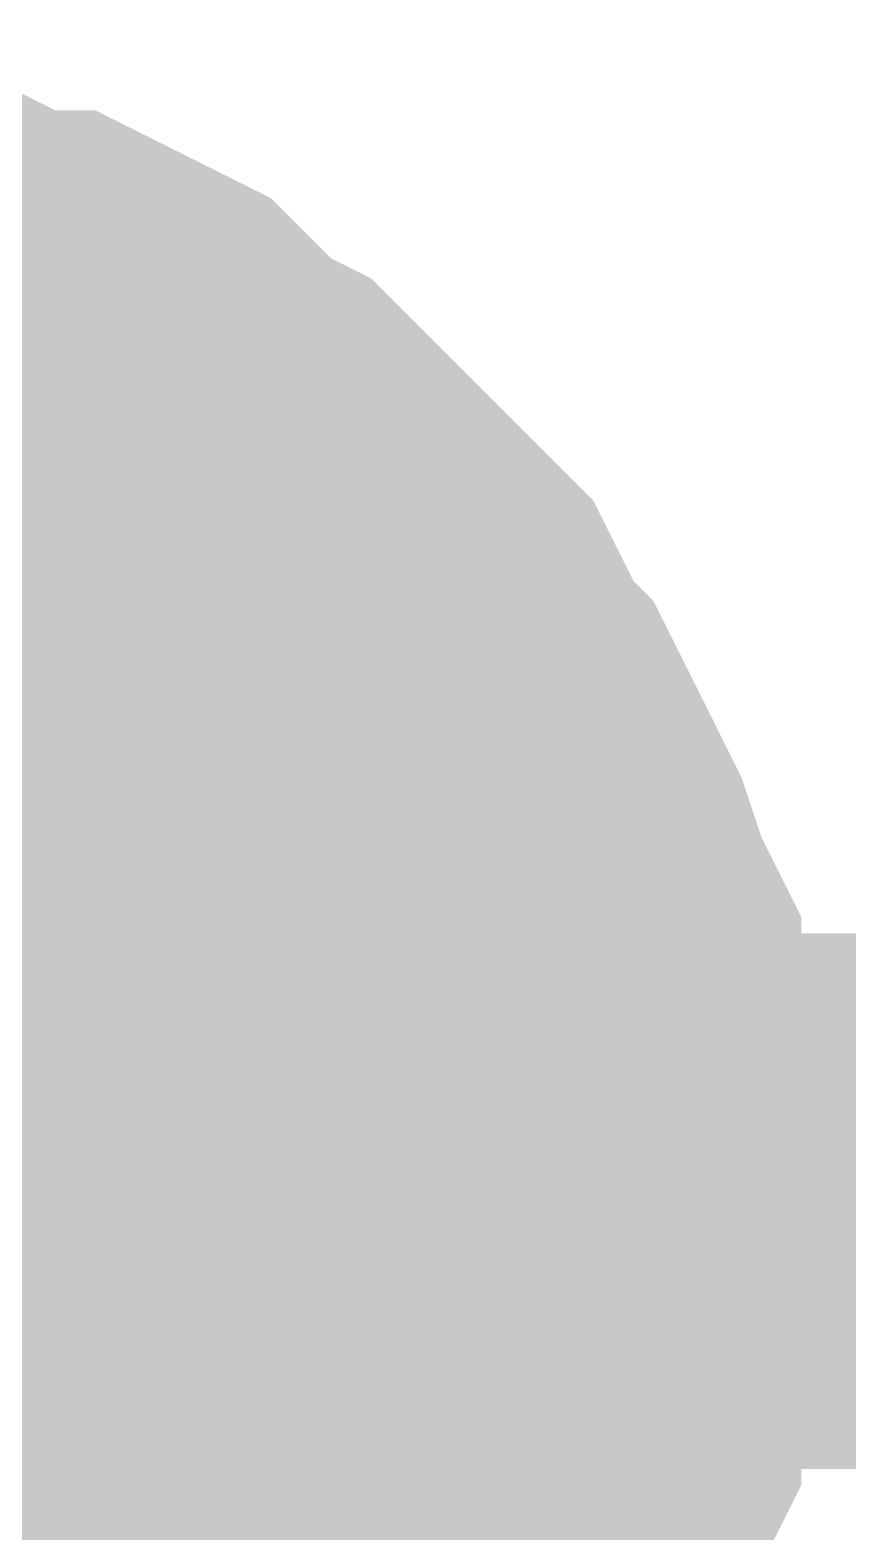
# Model space of a CAD drawing. Header units: inches. Extents: x 0 to 432, y 0 to 280.
# Drawn here: x 65.249 to 65.707, y 208.085 to 208.925 of the extents above; entities that cross this region are included whole.
import ezdxf

# ---------------------------------------------------------------- set-up
doc = ezdxf.new("R2010")
doc.units = ezdxf.units.IN
doc.layers.add('Sheet', color=255, linetype='Continuous')

msp = doc.modelspace()

# ---------------------------------------------------------------- linework, layer by layer
at = {"layer": 'Sheet'}
for points in [[(65.08221, 208.77514, 0.29972, 0.29972, 0), (65.10468, 208.76391, 0.29972, 0.29972, 0), (65.12714, 208.76391, 0.29972, 0.29972, 0), (65.1496, 208.76391, 0.29972, 0.29972, 0), (65.18329, 208.75268, 0.29972, 0.29972, 0), (65.20575, 208.74145, 0.29972, 0.29972, 0), (65.22821, 208.73022, 0.29972, 0.29972, 0), (65.25068, 208.73022, 0.29972, 0.29972, 0), (65.27314, 208.71899, 0.29972, 0.29972, 0), (65.2956, 208.70776, 0.29972, 0.29972, 0), (65.31806, 208.6853, 0.29972, 0.29972, 0), (65.32929, 208.67407, 0.29972, 0.29972, 0), (65.35175, 208.66284, 0.29972, 0.29972, 0), (65.37421, 208.64038, 0.29972, 0.29972, 0), (65.38545, 208.62915, 0.29972, 0.29972, 0), (65.40791, 208.60669, 0.29972, 0.29972, 0), (65.41914, 208.59546, 0.29972, 0.29972, 0), (65.4416, 208.573, 0.29972, 0.29972, 0), (65.45283, 208.55054, 0.29972, 0.29972, 0), (65.46406, 208.52808, 0.29972, 0.29972, 0), (65.47529, 208.51685, 0.29972, 0.29972, 0), (65.48652, 208.49439, 0.29972, 0.29972, 0), (65.49775, 208.47193, 0.29972, 0.29972, 0), (65.50898, 208.44947, 0.29972, 0.29972, 0), (65.52021, 208.41578, 0.29972, 0.29972, 0), (65.53145, 208.39332, 0.29972, 0.29972, 0), (65.53145, 208.37086, 0.29972, 0.29972, 0), (65.53145, 208.3484, 0.29972, 0.29972, 0), (65.54268, 208.32594, 0.29972, 0.29972, 0), (65.54268, 208.29225, 0.29972, 0.29972, 0), (65.54268, 208.26979, 0.29972, 0.29972, 0)], [(65.08221, 208.77514, 0.29972, 0.29972, 0), (65.10468, 208.76391, 0.29972, 0.29972, 0), (65.12714, 208.76391, 0.29972, 0.29972, 0), (65.1496, 208.76391, 0.29972, 0.29972, 0), (65.18329, 208.75268, 0.29972, 0.29972, 0), (65.20575, 208.74145, 0.29972, 0.29972, 0), (65.22821, 208.73022, 0.29972, 0.29972, 0), (65.25068, 208.73022, 0.29972, 0.29972, 0), (65.27314, 208.71899, 0.29972, 0.29972, 0), (65.2956, 208.70776, 0.29972, 0.29972, 0), (65.31806, 208.6853, 0.29972, 0.29972, 0), (65.32929, 208.67407, 0.29972, 0.29972, 0), (65.35175, 208.66284, 0.29972, 0.29972, 0), (65.37421, 208.64038, 0.29972, 0.29972, 0), (65.38545, 208.62915, 0.29972, 0.29972, 0), (65.40791, 208.60669, 0.29972, 0.29972, 0), (65.41914, 208.59546, 0.29972, 0.29972, 0), (65.4416, 208.573, 0.29972, 0.29972, 0), (65.45283, 208.55054, 0.29972, 0.29972, 0), (65.46406, 208.52808, 0.29972, 0.29972, 0), (65.47529, 208.51685, 0.29972, 0.29972, 0), (65.48652, 208.49439, 0.29972, 0.29972, 0), (65.49775, 208.47193, 0.29972, 0.29972, 0), (65.50898, 208.44947, 0.29972, 0.29972, 0), (65.52021, 208.41578, 0.29972, 0.29972, 0), (65.53145, 208.39332, 0.29972, 0.29972, 0), (65.53145, 208.37086, 0.29972, 0.29972, 0), (65.53145, 208.3484, 0.29972, 0.29972, 0), (65.54268, 208.32594, 0.29972, 0.29972, 0), (65.54268, 208.29225, 0.29972, 0.29972, 0), (65.54268, 208.26979, 0.29972, 0.29972, 0)], [(65.08221, 208.77514, 0.29972, 0.29972, 0), (65.10468, 208.76391, 0.29972, 0.29972, 0), (65.12714, 208.76391, 0.29972, 0.29972, 0), (65.1496, 208.76391, 0.29972, 0.29972, 0), (65.18329, 208.75268, 0.29972, 0.29972, 0), (65.20575, 208.74145, 0.29972, 0.29972, 0), (65.22821, 208.73022, 0.29972, 0.29972, 0), (65.25068, 208.73022, 0.29972, 0.29972, 0), (65.27314, 208.71899, 0.29972, 0.29972, 0), (65.2956, 208.70776, 0.29972, 0.29972, 0), (65.31806, 208.6853, 0.29972, 0.29972, 0), (65.32929, 208.67407, 0.29972, 0.29972, 0), (65.35175, 208.66284, 0.29972, 0.29972, 0), (65.37421, 208.64038, 0.29972, 0.29972, 0), (65.38545, 208.62915, 0.29972, 0.29972, 0), (65.40791, 208.60669, 0.29972, 0.29972, 0), (65.41914, 208.59546, 0.29972, 0.29972, 0), (65.4416, 208.573, 0.29972, 0.29972, 0), (65.45283, 208.55054, 0.29972, 0.29972, 0), (65.46406, 208.52808, 0.29972, 0.29972, 0), (65.47529, 208.51685, 0.29972, 0.29972, 0), (65.48652, 208.49439, 0.29972, 0.29972, 0), (65.49775, 208.47193, 0.29972, 0.29972, 0), (65.50898, 208.44947, 0.29972, 0.29972, 0), (65.52021, 208.41578, 0.29972, 0.29972, 0), (65.53145, 208.39332, 0.29972, 0.29972, 0), (65.53145, 208.37086, 0.29972, 0.29972, 0), (65.53145, 208.3484, 0.29972, 0.29972, 0), (65.54268, 208.32594, 0.29972, 0.29972, 0), (65.54268, 208.29225, 0.29972, 0.29972, 0), (65.54268, 208.26979, 0.29972, 0.29972, 0)], [(65.08221, 208.77514, 0.29972, 0.29972, 0), (65.10468, 208.76391, 0.29972, 0.29972, 0), (65.12714, 208.76391, 0.29972, 0.29972, 0), (65.1496, 208.76391, 0.29972, 0.29972, 0), (65.18329, 208.75268, 0.29972, 0.29972, 0), (65.20575, 208.74145, 0.29972, 0.29972, 0), (65.22821, 208.73022, 0.29972, 0.29972, 0), (65.25068, 208.73022, 0.29972, 0.29972, 0), (65.27314, 208.71899, 0.29972, 0.29972, 0), (65.2956, 208.70776, 0.29972, 0.29972, 0), (65.31806, 208.6853, 0.29972, 0.29972, 0), (65.32929, 208.67407, 0.29972, 0.29972, 0), (65.35175, 208.66284, 0.29972, 0.29972, 0), (65.37421, 208.64038, 0.29972, 0.29972, 0), (65.38545, 208.62915, 0.29972, 0.29972, 0), (65.40791, 208.60669, 0.29972, 0.29972, 0), (65.41914, 208.59546, 0.29972, 0.29972, 0), (65.4416, 208.573, 0.29972, 0.29972, 0), (65.45283, 208.55054, 0.29972, 0.29972, 0), (65.46406, 208.52808, 0.29972, 0.29972, 0), (65.47529, 208.51685, 0.29972, 0.29972, 0), (65.48652, 208.49439, 0.29972, 0.29972, 0), (65.49775, 208.47193, 0.29972, 0.29972, 0), (65.50898, 208.44947, 0.29972, 0.29972, 0), (65.52021, 208.41578, 0.29972, 0.29972, 0), (65.53145, 208.39332, 0.29972, 0.29972, 0), (65.53145, 208.37086, 0.29972, 0.29972, 0), (65.53145, 208.3484, 0.29972, 0.29972, 0), (65.54268, 208.32594, 0.29972, 0.29972, 0), (65.54268, 208.29225, 0.29972, 0.29972, 0), (65.54268, 208.26979, 0.29972, 0.29972, 0)], [(65.08221, 208.77514, 0.29972, 0.29972, 0), (65.10468, 208.76391, 0.29972, 0.29972, 0), (65.12714, 208.76391, 0.29972, 0.29972, 0), (65.1496, 208.76391, 0.29972, 0.29972, 0), (65.18329, 208.75268, 0.29972, 0.29972, 0), (65.20575, 208.74145, 0.29972, 0.29972, 0), (65.22821, 208.73022, 0.29972, 0.29972, 0), (65.25068, 208.73022, 0.29972, 0.29972, 0), (65.27314, 208.71899, 0.29972, 0.29972, 0), (65.2956, 208.70776, 0.29972, 0.29972, 0), (65.31806, 208.6853, 0.29972, 0.29972, 0), (65.32929, 208.67407, 0.29972, 0.29972, 0), (65.35175, 208.66284, 0.29972, 0.29972, 0), (65.37421, 208.64038, 0.29972, 0.29972, 0), (65.38545, 208.62915, 0.29972, 0.29972, 0), (65.40791, 208.60669, 0.29972, 0.29972, 0), (65.41914, 208.59546, 0.29972, 0.29972, 0), (65.4416, 208.573, 0.29972, 0.29972, 0), (65.45283, 208.55054, 0.29972, 0.29972, 0), (65.46406, 208.52808, 0.29972, 0.29972, 0), (65.47529, 208.51685, 0.29972, 0.29972, 0), (65.48652, 208.49439, 0.29972, 0.29972, 0), (65.49775, 208.47193, 0.29972, 0.29972, 0), (65.50898, 208.44947, 0.29972, 0.29972, 0), (65.52021, 208.41578, 0.29972, 0.29972, 0), (65.53145, 208.39332, 0.29972, 0.29972, 0), (65.53145, 208.37086, 0.29972, 0.29972, 0), (65.53145, 208.3484, 0.29972, 0.29972, 0), (65.54268, 208.32594, 0.29972, 0.29972, 0), (65.54268, 208.29225, 0.29972, 0.29972, 0), (65.54268, 208.26979, 0.29972, 0.29972, 0)], [(65.08221, 208.77514, 0.29972, 0.29972, 0), (65.10468, 208.76391, 0.29972, 0.29972, 0), (65.12714, 208.76391, 0.29972, 0.29972, 0), (65.1496, 208.76391, 0.29972, 0.29972, 0), (65.18329, 208.75268, 0.29972, 0.29972, 0), (65.20575, 208.74145, 0.29972, 0.29972, 0), (65.22821, 208.73022, 0.29972, 0.29972, 0), (65.25068, 208.73022, 0.29972, 0.29972, 0), (65.27314, 208.71899, 0.29972, 0.29972, 0), (65.2956, 208.70776, 0.29972, 0.29972, 0), (65.31806, 208.6853, 0.29972, 0.29972, 0), (65.32929, 208.67407, 0.29972, 0.29972, 0), (65.35175, 208.66284, 0.29972, 0.29972, 0), (65.37421, 208.64038, 0.29972, 0.29972, 0), (65.38545, 208.62915, 0.29972, 0.29972, 0), (65.40791, 208.60669, 0.29972, 0.29972, 0), (65.41914, 208.59546, 0.29972, 0.29972, 0), (65.4416, 208.573, 0.29972, 0.29972, 0), (65.45283, 208.55054, 0.29972, 0.29972, 0), (65.46406, 208.52808, 0.29972, 0.29972, 0), (65.47529, 208.51685, 0.29972, 0.29972, 0), (65.48652, 208.49439, 0.29972, 0.29972, 0), (65.49775, 208.47193, 0.29972, 0.29972, 0), (65.50898, 208.44947, 0.29972, 0.29972, 0), (65.52021, 208.41578, 0.29972, 0.29972, 0), (65.53145, 208.39332, 0.29972, 0.29972, 0), (65.53145, 208.37086, 0.29972, 0.29972, 0), (65.53145, 208.3484, 0.29972, 0.29972, 0), (65.54268, 208.32594, 0.29972, 0.29972, 0), (65.54268, 208.29225, 0.29972, 0.29972, 0), (65.54268, 208.26979, 0.29972, 0.29972, 0)], [(65.08221, 208.77514, 0.29972, 0.29972, 0), (65.10468, 208.76391, 0.29972, 0.29972, 0), (65.12714, 208.76391, 0.29972, 0.29972, 0), (65.1496, 208.76391, 0.29972, 0.29972, 0), (65.18329, 208.75268, 0.29972, 0.29972, 0), (65.20575, 208.74145, 0.29972, 0.29972, 0), (65.22821, 208.73022, 0.29972, 0.29972, 0), (65.25068, 208.73022, 0.29972, 0.29972, 0), (65.27314, 208.71899, 0.29972, 0.29972, 0), (65.2956, 208.70776, 0.29972, 0.29972, 0), (65.31806, 208.6853, 0.29972, 0.29972, 0), (65.32929, 208.67407, 0.29972, 0.29972, 0), (65.35175, 208.66284, 0.29972, 0.29972, 0), (65.37421, 208.64038, 0.29972, 0.29972, 0), (65.38545, 208.62915, 0.29972, 0.29972, 0), (65.40791, 208.60669, 0.29972, 0.29972, 0), (65.41914, 208.59546, 0.29972, 0.29972, 0), (65.4416, 208.573, 0.29972, 0.29972, 0), (65.45283, 208.55054, 0.29972, 0.29972, 0), (65.46406, 208.52808, 0.29972, 0.29972, 0), (65.47529, 208.51685, 0.29972, 0.29972, 0), (65.48652, 208.49439, 0.29972, 0.29972, 0), (65.49775, 208.47193, 0.29972, 0.29972, 0), (65.50898, 208.44947, 0.29972, 0.29972, 0), (65.52021, 208.41578, 0.29972, 0.29972, 0), (65.53145, 208.39332, 0.29972, 0.29972, 0), (65.53145, 208.37086, 0.29972, 0.29972, 0), (65.53145, 208.3484, 0.29972, 0.29972, 0), (65.54268, 208.32594, 0.29972, 0.29972, 0), (65.54268, 208.29225, 0.29972, 0.29972, 0), (65.54268, 208.26979, 0.29972, 0.29972, 0)], [(65.18329, 208.75268, 0.09906, 0.09906, 0), (65.20575, 208.74145, 0.09906, 0.09906, 0), (65.22821, 208.73022, 0.09906, 0.09906, 0), (65.25068, 208.73022, 0.09906, 0.09906, 0), (65.27314, 208.71899, 0.09906, 0.09906, 0), (65.2956, 208.70776, 0.09906, 0.09906, 0), (65.31806, 208.6853, 0.09906, 0.09906, 0), (65.32929, 208.67407, 0.09906, 0.09906, 0), (65.35175, 208.66284, 0.09906, 0.09906, 0), (65.37421, 208.64038, 0.09906, 0.09906, 0), (65.38545, 208.62915, 0.09906, 0.09906, 0), (65.40791, 208.60669, 0.09906, 0.09906, 0), (65.41914, 208.59546, 0.09906, 0.09906, 0), (65.4416, 208.573, 0.09906, 0.09906, 0), (65.45283, 208.55054, 0.09906, 0.09906, 0), (65.46406, 208.52808, 0.09906, 0.09906, 0), (65.47529, 208.51685, 0.09906, 0.09906, 0), (65.48652, 208.49439, 0.09906, 0.09906, 0), (65.49775, 208.47193, 0.09906, 0.09906, 0), (65.50898, 208.44947, 0.09906, 0.09906, 0), (65.52021, 208.41578, 0.09906, 0.09906, 0), (65.53145, 208.39332, 0.09906, 0.09906, 0), (65.53145, 208.37086, 0.09906, 0.09906, 0), (65.53145, 208.3484, 0.09906, 0.09906, 0), (65.54268, 208.32594, 0.09906, 0.09906, 0), (65.54268, 208.29225, 0.09906, 0.09906, 0), (65.54268, 208.26979, 0.09906, 0.09906, 0)], [(65.18329, 208.75268, 0.09906, 0.09906, 0), (65.20575, 208.74145, 0.09906, 0.09906, 0), (65.22821, 208.73022, 0.09906, 0.09906, 0), (65.25068, 208.73022, 0.09906, 0.09906, 0), (65.27314, 208.71899, 0.09906, 0.09906, 0), (65.2956, 208.70776, 0.09906, 0.09906, 0), (65.31806, 208.6853, 0.09906, 0.09906, 0), (65.32929, 208.67407, 0.09906, 0.09906, 0), (65.35175, 208.66284, 0.09906, 0.09906, 0), (65.37421, 208.64038, 0.09906, 0.09906, 0), (65.38545, 208.62915, 0.09906, 0.09906, 0), (65.40791, 208.60669, 0.09906, 0.09906, 0), (65.41914, 208.59546, 0.09906, 0.09906, 0), (65.4416, 208.573, 0.09906, 0.09906, 0), (65.45283, 208.55054, 0.09906, 0.09906, 0), (65.46406, 208.52808, 0.09906, 0.09906, 0), (65.47529, 208.51685, 0.09906, 0.09906, 0), (65.48652, 208.49439, 0.09906, 0.09906, 0), (65.49775, 208.47193, 0.09906, 0.09906, 0), (65.50898, 208.44947, 0.09906, 0.09906, 0), (65.52021, 208.41578, 0.09906, 0.09906, 0), (65.53145, 208.39332, 0.09906, 0.09906, 0), (65.53145, 208.37086, 0.09906, 0.09906, 0), (65.53145, 208.3484, 0.09906, 0.09906, 0), (65.54268, 208.32594, 0.09906, 0.09906, 0), (65.54268, 208.29225, 0.09906, 0.09906, 0), (65.54268, 208.26979, 0.09906, 0.09906, 0)], [(65.18329, 208.75268, 0.09906, 0.09906, 0), (65.20575, 208.74145, 0.09906, 0.09906, 0), (65.22821, 208.73022, 0.09906, 0.09906, 0), (65.25068, 208.73022, 0.09906, 0.09906, 0), (65.27314, 208.71899, 0.09906, 0.09906, 0), (65.2956, 208.70776, 0.09906, 0.09906, 0), (65.31806, 208.6853, 0.09906, 0.09906, 0), (65.32929, 208.67407, 0.09906, 0.09906, 0), (65.35175, 208.66284, 0.09906, 0.09906, 0), (65.37421, 208.64038, 0.09906, 0.09906, 0), (65.38545, 208.62915, 0.09906, 0.09906, 0), (65.40791, 208.60669, 0.09906, 0.09906, 0), (65.41914, 208.59546, 0.09906, 0.09906, 0), (65.4416, 208.573, 0.09906, 0.09906, 0), (65.45283, 208.55054, 0.09906, 0.09906, 0), (65.46406, 208.52808, 0.09906, 0.09906, 0), (65.47529, 208.51685, 0.09906, 0.09906, 0), (65.48652, 208.49439, 0.09906, 0.09906, 0), (65.49775, 208.47193, 0.09906, 0.09906, 0), (65.50898, 208.44947, 0.09906, 0.09906, 0), (65.52021, 208.41578, 0.09906, 0.09906, 0), (65.53145, 208.39332, 0.09906, 0.09906, 0), (65.53145, 208.37086, 0.09906, 0.09906, 0), (65.53145, 208.3484, 0.09906, 0.09906, 0), (65.54268, 208.32594, 0.09906, 0.09906, 0), (65.54268, 208.29225, 0.09906, 0.09906, 0), (65.54268, 208.26979, 0.09906, 0.09906, 0)], [(65.18329, 208.75268, 0.09906, 0.09906, 0), (65.20575, 208.74145, 0.09906, 0.09906, 0), (65.22821, 208.73022, 0.09906, 0.09906, 0), (65.25068, 208.73022, 0.09906, 0.09906, 0), (65.27314, 208.71899, 0.09906, 0.09906, 0), (65.2956, 208.70776, 0.09906, 0.09906, 0), (65.31806, 208.6853, 0.09906, 0.09906, 0), (65.32929, 208.67407, 0.09906, 0.09906, 0), (65.35175, 208.66284, 0.09906, 0.09906, 0), (65.37421, 208.64038, 0.09906, 0.09906, 0), (65.38545, 208.62915, 0.09906, 0.09906, 0), (65.40791, 208.60669, 0.09906, 0.09906, 0), (65.41914, 208.59546, 0.09906, 0.09906, 0), (65.4416, 208.573, 0.09906, 0.09906, 0), (65.45283, 208.55054, 0.09906, 0.09906, 0), (65.46406, 208.52808, 0.09906, 0.09906, 0), (65.47529, 208.51685, 0.09906, 0.09906, 0), (65.48652, 208.49439, 0.09906, 0.09906, 0), (65.49775, 208.47193, 0.09906, 0.09906, 0), (65.50898, 208.44947, 0.09906, 0.09906, 0), (65.52021, 208.41578, 0.09906, 0.09906, 0), (65.53145, 208.39332, 0.09906, 0.09906, 0), (65.53145, 208.37086, 0.09906, 0.09906, 0), (65.53145, 208.3484, 0.09906, 0.09906, 0), (65.54268, 208.32594, 0.09906, 0.09906, 0), (65.54268, 208.29225, 0.09906, 0.09906, 0), (65.54268, 208.26979, 0.09906, 0.09906, 0)], [(65.18329, 208.75268, 0.09906, 0.09906, 0), (65.20575, 208.74145, 0.09906, 0.09906, 0), (65.22821, 208.73022, 0.09906, 0.09906, 0), (65.25068, 208.73022, 0.09906, 0.09906, 0), (65.27314, 208.71899, 0.09906, 0.09906, 0), (65.2956, 208.70776, 0.09906, 0.09906, 0), (65.31806, 208.6853, 0.09906, 0.09906, 0), (65.32929, 208.67407, 0.09906, 0.09906, 0), (65.35175, 208.66284, 0.09906, 0.09906, 0), (65.37421, 208.64038, 0.09906, 0.09906, 0), (65.38545, 208.62915, 0.09906, 0.09906, 0), (65.40791, 208.60669, 0.09906, 0.09906, 0), (65.41914, 208.59546, 0.09906, 0.09906, 0), (65.4416, 208.573, 0.09906, 0.09906, 0), (65.45283, 208.55054, 0.09906, 0.09906, 0), (65.46406, 208.52808, 0.09906, 0.09906, 0), (65.47529, 208.51685, 0.09906, 0.09906, 0), (65.48652, 208.49439, 0.09906, 0.09906, 0), (65.49775, 208.47193, 0.09906, 0.09906, 0), (65.50898, 208.44947, 0.09906, 0.09906, 0), (65.52021, 208.41578, 0.09906, 0.09906, 0), (65.53145, 208.39332, 0.09906, 0.09906, 0), (65.53145, 208.37086, 0.09906, 0.09906, 0), (65.53145, 208.3484, 0.09906, 0.09906, 0), (65.54268, 208.32594, 0.09906, 0.09906, 0), (65.54268, 208.29225, 0.09906, 0.09906, 0), (65.54268, 208.26979, 0.09906, 0.09906, 0)], [(65.18329, 208.75268, 0.09906, 0.09906, 0), (65.20575, 208.74145, 0.09906, 0.09906, 0), (65.22821, 208.73022, 0.09906, 0.09906, 0), (65.25068, 208.73022, 0.09906, 0.09906, 0), (65.27314, 208.71899, 0.09906, 0.09906, 0), (65.2956, 208.70776, 0.09906, 0.09906, 0), (65.31806, 208.6853, 0.09906, 0.09906, 0), (65.32929, 208.67407, 0.09906, 0.09906, 0), (65.35175, 208.66284, 0.09906, 0.09906, 0), (65.37421, 208.64038, 0.09906, 0.09906, 0), (65.38545, 208.62915, 0.09906, 0.09906, 0), (65.40791, 208.60669, 0.09906, 0.09906, 0), (65.41914, 208.59546, 0.09906, 0.09906, 0), (65.4416, 208.573, 0.09906, 0.09906, 0), (65.45283, 208.55054, 0.09906, 0.09906, 0), (65.46406, 208.52808, 0.09906, 0.09906, 0), (65.47529, 208.51685, 0.09906, 0.09906, 0), (65.48652, 208.49439, 0.09906, 0.09906, 0), (65.49775, 208.47193, 0.09906, 0.09906, 0), (65.50898, 208.44947, 0.09906, 0.09906, 0), (65.52021, 208.41578, 0.09906, 0.09906, 0), (65.53145, 208.39332, 0.09906, 0.09906, 0), (65.53145, 208.37086, 0.09906, 0.09906, 0), (65.53145, 208.3484, 0.09906, 0.09906, 0), (65.54268, 208.32594, 0.09906, 0.09906, 0), (65.54268, 208.29225, 0.09906, 0.09906, 0), (65.54268, 208.26979, 0.09906, 0.09906, 0)], [(65.18329, 208.75268, 0.09906, 0.09906, 0), (65.20575, 208.74145, 0.09906, 0.09906, 0), (65.22821, 208.73022, 0.09906, 0.09906, 0), (65.25068, 208.73022, 0.09906, 0.09906, 0), (65.27314, 208.71899, 0.09906, 0.09906, 0), (65.2956, 208.70776, 0.09906, 0.09906, 0), (65.31806, 208.6853, 0.09906, 0.09906, 0), (65.32929, 208.67407, 0.09906, 0.09906, 0), (65.35175, 208.66284, 0.09906, 0.09906, 0), (65.37421, 208.64038, 0.09906, 0.09906, 0), (65.38545, 208.62915, 0.09906, 0.09906, 0), (65.40791, 208.60669, 0.09906, 0.09906, 0), (65.41914, 208.59546, 0.09906, 0.09906, 0), (65.4416, 208.573, 0.09906, 0.09906, 0), (65.45283, 208.55054, 0.09906, 0.09906, 0), (65.46406, 208.52808, 0.09906, 0.09906, 0), (65.47529, 208.51685, 0.09906, 0.09906, 0), (65.48652, 208.49439, 0.09906, 0.09906, 0), (65.49775, 208.47193, 0.09906, 0.09906, 0), (65.50898, 208.44947, 0.09906, 0.09906, 0), (65.52021, 208.41578, 0.09906, 0.09906, 0), (65.53145, 208.39332, 0.09906, 0.09906, 0), (65.53145, 208.37086, 0.09906, 0.09906, 0), (65.53145, 208.3484, 0.09906, 0.09906, 0), (65.54268, 208.32594, 0.09906, 0.09906, 0), (65.54268, 208.29225, 0.09906, 0.09906, 0), (65.54268, 208.26979, 0.09906, 0.09906, 0)], [(65.02606, 208.26979, 0.29972, 0.29972, 0), (83.32096, 208.26979, 0.29972, 0.29972, 0), (96.52832, 208.26979, 0.29972, 0.29972, 0)], [(65.54268, 208.26979, 0.29972, 0.29972, 0), (65.54268, 208.24733, 0.29972, 0.29972, 0), (65.54268, 208.21364, 0.29972, 0.29972, 0), (65.53145, 208.19118, 0.29972, 0.29972, 0), (65.53145, 208.16872, 0.29972, 0.29972, 0), (65.53145, 208.14626, 0.29972, 0.29972, 0), (65.52021, 208.1238, 0.29972, 0.29972, 0), (65.50898, 208.09011, 0.29972, 0.29972, 0), (65.49775, 208.06765, 0.29972, 0.29972, 0), (65.48652, 208.04519, 0.29972, 0.29972, 0), (65.47529, 208.02273, 0.29972, 0.29972, 0), (65.46406, 208.0115, 0.29972, 0.29972, 0), (65.45283, 207.98904, 0.29972, 0.29972, 0), (65.4416, 207.96658, 0.29972, 0.29972, 0), (65.41914, 207.94412, 0.29972, 0.29972, 0), (65.40791, 207.93289, 0.29972, 0.29972, 0)], [(65.54268, 208.26979, 0.29972, 0.29972, 0), (65.54268, 208.24733, 0.29972, 0.29972, 0), (65.54268, 208.21364, 0.29972, 0.29972, 0), (65.53145, 208.19118, 0.29972, 0.29972, 0), (65.53145, 208.16872, 0.29972, 0.29972, 0), (65.53145, 208.14626, 0.29972, 0.29972, 0), (65.52021, 208.1238, 0.29972, 0.29972, 0), (65.50898, 208.09011, 0.29972, 0.29972, 0), (65.49775, 208.06765, 0.29972, 0.29972, 0), (65.48652, 208.04519, 0.29972, 0.29972, 0), (65.47529, 208.02273, 0.29972, 0.29972, 0), (65.46406, 208.0115, 0.29972, 0.29972, 0), (65.45283, 207.98904, 0.29972, 0.29972, 0), (65.4416, 207.96658, 0.29972, 0.29972, 0), (65.41914, 207.94412, 0.29972, 0.29972, 0), (65.40791, 207.93289, 0.29972, 0.29972, 0)], [(65.54268, 208.26979, 0.29972, 0.29972, 0), (65.54268, 208.24733, 0.29972, 0.29972, 0), (65.54268, 208.21364, 0.29972, 0.29972, 0), (65.53145, 208.19118, 0.29972, 0.29972, 0), (65.53145, 208.16872, 0.29972, 0.29972, 0), (65.53145, 208.14626, 0.29972, 0.29972, 0), (65.52021, 208.1238, 0.29972, 0.29972, 0), (65.50898, 208.09011, 0.29972, 0.29972, 0), (65.49775, 208.06765, 0.29972, 0.29972, 0), (65.48652, 208.04519, 0.29972, 0.29972, 0), (65.47529, 208.02273, 0.29972, 0.29972, 0), (65.46406, 208.0115, 0.29972, 0.29972, 0), (65.45283, 207.98904, 0.29972, 0.29972, 0), (65.4416, 207.96658, 0.29972, 0.29972, 0), (65.41914, 207.94412, 0.29972, 0.29972, 0), (65.40791, 207.93289, 0.29972, 0.29972, 0)], [(65.54268, 208.26979, 0.29972, 0.29972, 0), (65.54268, 208.24733, 0.29972, 0.29972, 0), (65.54268, 208.21364, 0.29972, 0.29972, 0), (65.53145, 208.19118, 0.29972, 0.29972, 0), (65.53145, 208.16872, 0.29972, 0.29972, 0), (65.53145, 208.14626, 0.29972, 0.29972, 0), (65.52021, 208.1238, 0.29972, 0.29972, 0), (65.50898, 208.09011, 0.29972, 0.29972, 0), (65.49775, 208.06765, 0.29972, 0.29972, 0), (65.48652, 208.04519, 0.29972, 0.29972, 0), (65.47529, 208.02273, 0.29972, 0.29972, 0), (65.46406, 208.0115, 0.29972, 0.29972, 0), (65.45283, 207.98904, 0.29972, 0.29972, 0), (65.4416, 207.96658, 0.29972, 0.29972, 0), (65.41914, 207.94412, 0.29972, 0.29972, 0), (65.40791, 207.93289, 0.29972, 0.29972, 0)], [(65.54268, 208.26979, 0.29972, 0.29972, 0), (65.54268, 208.24733, 0.29972, 0.29972, 0), (65.54268, 208.21364, 0.29972, 0.29972, 0), (65.53145, 208.19118, 0.29972, 0.29972, 0), (65.53145, 208.16872, 0.29972, 0.29972, 0), (65.53145, 208.14626, 0.29972, 0.29972, 0), (65.52021, 208.1238, 0.29972, 0.29972, 0), (65.50898, 208.09011, 0.29972, 0.29972, 0), (65.49775, 208.06765, 0.29972, 0.29972, 0), (65.48652, 208.04519, 0.29972, 0.29972, 0), (65.47529, 208.02273, 0.29972, 0.29972, 0), (65.46406, 208.0115, 0.29972, 0.29972, 0), (65.45283, 207.98904, 0.29972, 0.29972, 0), (65.4416, 207.96658, 0.29972, 0.29972, 0), (65.41914, 207.94412, 0.29972, 0.29972, 0), (65.40791, 207.93289, 0.29972, 0.29972, 0)], [(65.54268, 208.26979, 0.29972, 0.29972, 0), (65.54268, 208.24733, 0.29972, 0.29972, 0), (65.54268, 208.21364, 0.29972, 0.29972, 0), (65.53145, 208.19118, 0.29972, 0.29972, 0), (65.53145, 208.16872, 0.29972, 0.29972, 0), (65.53145, 208.14626, 0.29972, 0.29972, 0), (65.52021, 208.1238, 0.29972, 0.29972, 0), (65.50898, 208.09011, 0.29972, 0.29972, 0), (65.49775, 208.06765, 0.29972, 0.29972, 0), (65.48652, 208.04519, 0.29972, 0.29972, 0), (65.47529, 208.02273, 0.29972, 0.29972, 0), (65.46406, 208.0115, 0.29972, 0.29972, 0), (65.45283, 207.98904, 0.29972, 0.29972, 0), (65.4416, 207.96658, 0.29972, 0.29972, 0), (65.41914, 207.94412, 0.29972, 0.29972, 0), (65.40791, 207.93289, 0.29972, 0.29972, 0)], [(65.54268, 208.26979, 0.29972, 0.29972, 0), (65.54268, 208.24733, 0.29972, 0.29972, 0), (65.54268, 208.21364, 0.29972, 0.29972, 0), (65.53145, 208.19118, 0.29972, 0.29972, 0), (65.53145, 208.16872, 0.29972, 0.29972, 0), (65.53145, 208.14626, 0.29972, 0.29972, 0), (65.52021, 208.1238, 0.29972, 0.29972, 0), (65.50898, 208.09011, 0.29972, 0.29972, 0), (65.49775, 208.06765, 0.29972, 0.29972, 0), (65.48652, 208.04519, 0.29972, 0.29972, 0), (65.47529, 208.02273, 0.29972, 0.29972, 0), (65.46406, 208.0115, 0.29972, 0.29972, 0), (65.45283, 207.98904, 0.29972, 0.29972, 0), (65.4416, 207.96658, 0.29972, 0.29972, 0), (65.41914, 207.94412, 0.29972, 0.29972, 0), (65.40791, 207.93289, 0.29972, 0.29972, 0)], [(65.54268, 208.26979, 0.29972, 0.29972, 0), (65.54268, 208.26979, 0.29972, 0.29972, 0), (65.54268, 208.26979, 0.29972, 0.29972, 0), (65.54268, 208.26979, 0.29972, 0.29972, 0), (65.54268, 208.26979, 0.29972, 0.29972, 0), (65.54268, 208.26979, 0.29972, 0.29972, 0), (65.54268, 208.26979, 0.29972, 0.29972, 0), (65.54268, 208.26979, 0.29972, 0.29972, 0), (65.54268, 208.26979, 0.29972, 0.29972, 0), (65.54268, 208.26979, 0.29972, 0.29972, 0), (65.54268, 208.26979, 0.29972, 0.29972, 0), (65.54268, 208.26979, 0.29972, 0.29972, 0), (65.54268, 208.26979, 0.29972, 0.29972, 0), (65.54268, 208.26979, 0.29972, 0.29972, 0), (65.54268, 208.26979, 0.29972, 0.29972, 0), (65.54268, 208.26979, 0.29972, 0.29972, 0), (65.54268, 208.26979, 0.29972, 0.29972, 0), (65.54268, 208.26979, 0.29972, 0.29972, 0), (65.54268, 208.26979, 0.29972, 0.29972, 0), (65.54268, 208.26979, 0.29972, 0.29972, 0), (65.54268, 208.26979, 0.29972, 0.29972, 0), (65.54268, 208.26979, 0.29972, 0.29972, 0), (65.54268, 208.26979, 0.29972, 0.29972, 0), (65.54268, 208.26979, 0.29972, 0.29972, 0), (65.54268, 208.26979, 0.29972, 0.29972, 0), (65.54268, 208.26979, 0.29972, 0.29972, 0), (65.54268, 208.26979, 0.29972, 0.29972, 0), (65.54268, 208.26979, 0.29972, 0.29972, 0), (65.54268, 208.26979, 0.29972, 0.29972, 0), (65.54268, 208.26979, 0.29972, 0.29972, 0), (65.54268, 208.26979, 0.29972, 0.29972, 0), (65.54268, 208.26979, 0.29972, 0.29972, 0), (65.54268, 208.26979, 0.29972, 0.29972, 0)], [(65.54268, 208.26979, 0.29972, 0.29972, 0), (65.54268, 208.26979, 0.29972, 0.29972, 0)], [(65.54268, 208.26979, 0.29972, 0.29972, 0), (65.54268, 208.26979, 0.29972, 0.29972, 0), (65.54268, 208.26979, 0.29972, 0.29972, 0), (65.54268, 208.26979, 0.29972, 0.29972, 0), (65.54268, 208.26979, 0.29972, 0.29972, 0), (65.54268, 208.26979, 0.29972, 0.29972, 0), (65.54268, 208.26979, 0.29972, 0.29972, 0), (65.54268, 208.26979, 0.29972, 0.29972, 0), (65.54268, 208.26979, 0.29972, 0.29972, 0), (65.54268, 208.26979, 0.29972, 0.29972, 0), (65.54268, 208.26979, 0.29972, 0.29972, 0), (65.54268, 208.26979, 0.29972, 0.29972, 0), (65.54268, 208.26979, 0.29972, 0.29972, 0), (65.54268, 208.26979, 0.29972, 0.29972, 0), (65.54268, 208.26979, 0.29972, 0.29972, 0), (65.54268, 208.26979, 0.29972, 0.29972, 0), (65.54268, 208.26979, 0.29972, 0.29972, 0), (65.54268, 208.26979, 0.29972, 0.29972, 0), (65.54268, 208.26979, 0.29972, 0.29972, 0), (65.54268, 208.26979, 0.29972, 0.29972, 0), (65.54268, 208.26979, 0.29972, 0.29972, 0), (65.54268, 208.26979, 0.29972, 0.29972, 0), (65.54268, 208.26979, 0.29972, 0.29972, 0), (65.54268, 208.26979, 0.29972, 0.29972, 0), (65.54268, 208.26979, 0.29972, 0.29972, 0), (65.54268, 208.26979, 0.29972, 0.29972, 0), (65.54268, 208.26979, 0.29972, 0.29972, 0), (65.54268, 208.26979, 0.29972, 0.29972, 0), (65.54268, 208.26979, 0.29972, 0.29972, 0), (65.54268, 208.26979, 0.29972, 0.29972, 0), (65.54268, 208.26979, 0.29972, 0.29972, 0), (65.54268, 208.26979, 0.29972, 0.29972, 0), (65.54268, 208.26979, 0.29972, 0.29972, 0)], [(65.54268, 208.26979, 0.29972, 0.29972, 0), (65.54268, 208.26979, 0.29972, 0.29972, 0)], [(65.54268, 208.26979, 0.29972, 0.29972, 0), (65.54268, 208.26979, 0.29972, 0.29972, 0), (65.54268, 208.26979, 0.29972, 0.29972, 0), (65.54268, 208.26979, 0.29972, 0.29972, 0), (65.54268, 208.26979, 0.29972, 0.29972, 0), (65.54268, 208.26979, 0.29972, 0.29972, 0), (65.54268, 208.26979, 0.29972, 0.29972, 0), (65.54268, 208.26979, 0.29972, 0.29972, 0), (65.54268, 208.26979, 0.29972, 0.29972, 0), (65.54268, 208.26979, 0.29972, 0.29972, 0), (65.54268, 208.26979, 0.29972, 0.29972, 0), (65.54268, 208.26979, 0.29972, 0.29972, 0), (65.54268, 208.26979, 0.29972, 0.29972, 0), (65.54268, 208.26979, 0.29972, 0.29972, 0), (65.54268, 208.26979, 0.29972, 0.29972, 0), (65.54268, 208.26979, 0.29972, 0.29972, 0), (65.54268, 208.26979, 0.29972, 0.29972, 0), (65.54268, 208.26979, 0.29972, 0.29972, 0), (65.54268, 208.26979, 0.29972, 0.29972, 0), (65.54268, 208.26979, 0.29972, 0.29972, 0), (65.54268, 208.26979, 0.29972, 0.29972, 0), (65.54268, 208.26979, 0.29972, 0.29972, 0), (65.54268, 208.26979, 0.29972, 0.29972, 0), (65.54268, 208.26979, 0.29972, 0.29972, 0), (65.54268, 208.26979, 0.29972, 0.29972, 0), (65.54268, 208.26979, 0.29972, 0.29972, 0), (65.54268, 208.26979, 0.29972, 0.29972, 0), (65.54268, 208.26979, 0.29972, 0.29972, 0), (65.54268, 208.26979, 0.29972, 0.29972, 0), (65.54268, 208.26979, 0.29972, 0.29972, 0), (65.54268, 208.26979, 0.29972, 0.29972, 0), (65.54268, 208.26979, 0.29972, 0.29972, 0), (65.54268, 208.26979, 0.29972, 0.29972, 0)], [(65.54268, 208.26979, 0.29972, 0.29972, 0), (65.54268, 208.26979, 0.29972, 0.29972, 0)], [(65.54268, 208.26979, 0.29972, 0.29972, 0), (65.54268, 208.26979, 0.29972, 0.29972, 0), (65.54268, 208.26979, 0.29972, 0.29972, 0), (65.54268, 208.26979, 0.29972, 0.29972, 0), (65.54268, 208.26979, 0.29972, 0.29972, 0), (65.54268, 208.26979, 0.29972, 0.29972, 0), (65.54268, 208.26979, 0.29972, 0.29972, 0), (65.54268, 208.26979, 0.29972, 0.29972, 0), (65.54268, 208.26979, 0.29972, 0.29972, 0), (65.54268, 208.26979, 0.29972, 0.29972, 0), (65.54268, 208.26979, 0.29972, 0.29972, 0), (65.54268, 208.26979, 0.29972, 0.29972, 0), (65.54268, 208.26979, 0.29972, 0.29972, 0), (65.54268, 208.26979, 0.29972, 0.29972, 0), (65.54268, 208.26979, 0.29972, 0.29972, 0), (65.54268, 208.26979, 0.29972, 0.29972, 0), (65.54268, 208.26979, 0.29972, 0.29972, 0), (65.54268, 208.26979, 0.29972, 0.29972, 0), (65.54268, 208.26979, 0.29972, 0.29972, 0), (65.54268, 208.26979, 0.29972, 0.29972, 0), (65.54268, 208.26979, 0.29972, 0.29972, 0), (65.54268, 208.26979, 0.29972, 0.29972, 0), (65.54268, 208.26979, 0.29972, 0.29972, 0), (65.54268, 208.26979, 0.29972, 0.29972, 0), (65.54268, 208.26979, 0.29972, 0.29972, 0), (65.54268, 208.26979, 0.29972, 0.29972, 0), (65.54268, 208.26979, 0.29972, 0.29972, 0), (65.54268, 208.26979, 0.29972, 0.29972, 0), (65.54268, 208.26979, 0.29972, 0.29972, 0), (65.54268, 208.26979, 0.29972, 0.29972, 0), (65.54268, 208.26979, 0.29972, 0.29972, 0), (65.54268, 208.26979, 0.29972, 0.29972, 0), (65.54268, 208.26979, 0.29972, 0.29972, 0)], [(65.54268, 208.26979, 0.29972, 0.29972, 0), (65.54268, 208.26979, 0.29972, 0.29972, 0)], [(65.54268, 208.26979, 0.29972, 0.29972, 0), (65.54268, 208.26979, 0.29972, 0.29972, 0), (65.54268, 208.26979, 0.29972, 0.29972, 0), (65.54268, 208.26979, 0.29972, 0.29972, 0), (65.54268, 208.26979, 0.29972, 0.29972, 0), (65.54268, 208.26979, 0.29972, 0.29972, 0), (65.54268, 208.26979, 0.29972, 0.29972, 0), (65.54268, 208.26979, 0.29972, 0.29972, 0), (65.54268, 208.26979, 0.29972, 0.29972, 0), (65.54268, 208.26979, 0.29972, 0.29972, 0), (65.54268, 208.26979, 0.29972, 0.29972, 0), (65.54268, 208.26979, 0.29972, 0.29972, 0), (65.54268, 208.26979, 0.29972, 0.29972, 0), (65.54268, 208.26979, 0.29972, 0.29972, 0), (65.54268, 208.26979, 0.29972, 0.29972, 0), (65.54268, 208.26979, 0.29972, 0.29972, 0), (65.54268, 208.26979, 0.29972, 0.29972, 0), (65.54268, 208.26979, 0.29972, 0.29972, 0), (65.54268, 208.26979, 0.29972, 0.29972, 0), (65.54268, 208.26979, 0.29972, 0.29972, 0), (65.54268, 208.26979, 0.29972, 0.29972, 0), (65.54268, 208.26979, 0.29972, 0.29972, 0), (65.54268, 208.26979, 0.29972, 0.29972, 0), (65.54268, 208.26979, 0.29972, 0.29972, 0), (65.54268, 208.26979, 0.29972, 0.29972, 0), (65.54268, 208.26979, 0.29972, 0.29972, 0), (65.54268, 208.26979, 0.29972, 0.29972, 0), (65.54268, 208.26979, 0.29972, 0.29972, 0), (65.54268, 208.26979, 0.29972, 0.29972, 0), (65.54268, 208.26979, 0.29972, 0.29972, 0), (65.54268, 208.26979, 0.29972, 0.29972, 0), (65.54268, 208.26979, 0.29972, 0.29972, 0), (65.54268, 208.26979, 0.29972, 0.29972, 0)], [(65.54268, 208.26979, 0.29972, 0.29972, 0), (65.54268, 208.26979, 0.29972, 0.29972, 0)], [(65.54268, 208.26979, 0.29972, 0.29972, 0), (65.54268, 208.26979, 0.29972, 0.29972, 0), (65.54268, 208.26979, 0.29972, 0.29972, 0), (65.54268, 208.26979, 0.29972, 0.29972, 0), (65.54268, 208.26979, 0.29972, 0.29972, 0), (65.54268, 208.26979, 0.29972, 0.29972, 0), (65.54268, 208.26979, 0.29972, 0.29972, 0), (65.54268, 208.26979, 0.29972, 0.29972, 0), (65.54268, 208.26979, 0.29972, 0.29972, 0), (65.54268, 208.26979, 0.29972, 0.29972, 0), (65.54268, 208.26979, 0.29972, 0.29972, 0), (65.54268, 208.26979, 0.29972, 0.29972, 0), (65.54268, 208.26979, 0.29972, 0.29972, 0), (65.54268, 208.26979, 0.29972, 0.29972, 0), (65.54268, 208.26979, 0.29972, 0.29972, 0), (65.54268, 208.26979, 0.29972, 0.29972, 0), (65.54268, 208.26979, 0.29972, 0.29972, 0), (65.54268, 208.26979, 0.29972, 0.29972, 0), (65.54268, 208.26979, 0.29972, 0.29972, 0), (65.54268, 208.26979, 0.29972, 0.29972, 0), (65.54268, 208.26979, 0.29972, 0.29972, 0), (65.54268, 208.26979, 0.29972, 0.29972, 0), (65.54268, 208.26979, 0.29972, 0.29972, 0), (65.54268, 208.26979, 0.29972, 0.29972, 0), (65.54268, 208.26979, 0.29972, 0.29972, 0), (65.54268, 208.26979, 0.29972, 0.29972, 0), (65.54268, 208.26979, 0.29972, 0.29972, 0), (65.54268, 208.26979, 0.29972, 0.29972, 0), (65.54268, 208.26979, 0.29972, 0.29972, 0), (65.54268, 208.26979, 0.29972, 0.29972, 0), (65.54268, 208.26979, 0.29972, 0.29972, 0), (65.54268, 208.26979, 0.29972, 0.29972, 0), (65.54268, 208.26979, 0.29972, 0.29972, 0)], [(65.54268, 208.26979, 0.29972, 0.29972, 0), (65.54268, 208.26979, 0.29972, 0.29972, 0)], [(65.54268, 208.26979, 0.29972, 0.29972, 0), (65.54268, 208.26979, 0.29972, 0.29972, 0), (65.54268, 208.26979, 0.29972, 0.29972, 0), (65.54268, 208.26979, 0.29972, 0.29972, 0), (65.54268, 208.26979, 0.29972, 0.29972, 0), (65.54268, 208.26979, 0.29972, 0.29972, 0), (65.54268, 208.26979, 0.29972, 0.29972, 0), (65.54268, 208.26979, 0.29972, 0.29972, 0), (65.54268, 208.26979, 0.29972, 0.29972, 0), (65.54268, 208.26979, 0.29972, 0.29972, 0), (65.54268, 208.26979, 0.29972, 0.29972, 0), (65.54268, 208.26979, 0.29972, 0.29972, 0), (65.54268, 208.26979, 0.29972, 0.29972, 0), (65.54268, 208.26979, 0.29972, 0.29972, 0), (65.54268, 208.26979, 0.29972, 0.29972, 0), (65.54268, 208.26979, 0.29972, 0.29972, 0), (65.54268, 208.26979, 0.29972, 0.29972, 0), (65.54268, 208.26979, 0.29972, 0.29972, 0), (65.54268, 208.26979, 0.29972, 0.29972, 0), (65.54268, 208.26979, 0.29972, 0.29972, 0), (65.54268, 208.26979, 0.29972, 0.29972, 0), (65.54268, 208.26979, 0.29972, 0.29972, 0), (65.54268, 208.26979, 0.29972, 0.29972, 0), (65.54268, 208.26979, 0.29972, 0.29972, 0), (65.54268, 208.26979, 0.29972, 0.29972, 0), (65.54268, 208.26979, 0.29972, 0.29972, 0), (65.54268, 208.26979, 0.29972, 0.29972, 0), (65.54268, 208.26979, 0.29972, 0.29972, 0), (65.54268, 208.26979, 0.29972, 0.29972, 0), (65.54268, 208.26979, 0.29972, 0.29972, 0), (65.54268, 208.26979, 0.29972, 0.29972, 0), (65.54268, 208.26979, 0.29972, 0.29972, 0), (65.54268, 208.26979, 0.29972, 0.29972, 0)], [(65.54268, 208.26979, 0.29972, 0.29972, 0), (65.54268, 208.26979, 0.29972, 0.29972, 0)], [(65.54268, 208.26979, 0.09906, 0.09906, 0), (65.54268, 208.24733, 0.09906, 0.09906, 0), (65.54268, 208.21364, 0.09906, 0.09906, 0), (65.53145, 208.19118, 0.09906, 0.09906, 0), (65.53145, 208.16872, 0.09906, 0.09906, 0), (65.53145, 208.14626, 0.09906, 0.09906, 0), (65.52021, 208.1238, 0.09906, 0.09906, 0), (65.50898, 208.09011, 0.09906, 0.09906, 0), (65.49775, 208.06765, 0.09906, 0.09906, 0), (65.48652, 208.04519, 0.09906, 0.09906, 0), (65.47529, 208.02273, 0.09906, 0.09906, 0)], [(65.54268, 208.26979, 0.09906, 0.09906, 0), (65.54268, 208.24733, 0.09906, 0.09906, 0), (65.54268, 208.21364, 0.09906, 0.09906, 0), (65.53145, 208.19118, 0.09906, 0.09906, 0), (65.53145, 208.16872, 0.09906, 0.09906, 0), (65.53145, 208.14626, 0.09906, 0.09906, 0), (65.52021, 208.1238, 0.09906, 0.09906, 0), (65.50898, 208.09011, 0.09906, 0.09906, 0), (65.49775, 208.06765, 0.09906, 0.09906, 0), (65.48652, 208.04519, 0.09906, 0.09906, 0), (65.47529, 208.02273, 0.09906, 0.09906, 0)], [(65.54268, 208.26979, 0.09906, 0.09906, 0), (65.54268, 208.24733, 0.09906, 0.09906, 0), (65.54268, 208.21364, 0.09906, 0.09906, 0), (65.53145, 208.19118, 0.09906, 0.09906, 0), (65.53145, 208.16872, 0.09906, 0.09906, 0), (65.53145, 208.14626, 0.09906, 0.09906, 0), (65.52021, 208.1238, 0.09906, 0.09906, 0), (65.50898, 208.09011, 0.09906, 0.09906, 0), (65.49775, 208.06765, 0.09906, 0.09906, 0), (65.48652, 208.04519, 0.09906, 0.09906, 0), (65.47529, 208.02273, 0.09906, 0.09906, 0)], [(65.54268, 208.26979, 0.09906, 0.09906, 0), (65.54268, 208.24733, 0.09906, 0.09906, 0), (65.54268, 208.21364, 0.09906, 0.09906, 0), (65.53145, 208.19118, 0.09906, 0.09906, 0), (65.53145, 208.16872, 0.09906, 0.09906, 0), (65.53145, 208.14626, 0.09906, 0.09906, 0), (65.52021, 208.1238, 0.09906, 0.09906, 0), (65.50898, 208.09011, 0.09906, 0.09906, 0), (65.49775, 208.06765, 0.09906, 0.09906, 0), (65.48652, 208.04519, 0.09906, 0.09906, 0), (65.47529, 208.02273, 0.09906, 0.09906, 0)], [(65.54268, 208.26979, 0.09906, 0.09906, 0), (65.54268, 208.24733, 0.09906, 0.09906, 0), (65.54268, 208.21364, 0.09906, 0.09906, 0), (65.53145, 208.19118, 0.09906, 0.09906, 0), (65.53145, 208.16872, 0.09906, 0.09906, 0), (65.53145, 208.14626, 0.09906, 0.09906, 0), (65.52021, 208.1238, 0.09906, 0.09906, 0), (65.50898, 208.09011, 0.09906, 0.09906, 0), (65.49775, 208.06765, 0.09906, 0.09906, 0), (65.48652, 208.04519, 0.09906, 0.09906, 0), (65.47529, 208.02273, 0.09906, 0.09906, 0)], [(65.54268, 208.26979, 0.09906, 0.09906, 0), (65.54268, 208.24733, 0.09906, 0.09906, 0), (65.54268, 208.21364, 0.09906, 0.09906, 0), (65.53145, 208.19118, 0.09906, 0.09906, 0), (65.53145, 208.16872, 0.09906, 0.09906, 0), (65.53145, 208.14626, 0.09906, 0.09906, 0), (65.52021, 208.1238, 0.09906, 0.09906, 0), (65.50898, 208.09011, 0.09906, 0.09906, 0), (65.49775, 208.06765, 0.09906, 0.09906, 0), (65.48652, 208.04519, 0.09906, 0.09906, 0), (65.47529, 208.02273, 0.09906, 0.09906, 0)], [(65.54268, 208.26979, 0.09906, 0.09906, 0), (65.54268, 208.24733, 0.09906, 0.09906, 0), (65.54268, 208.21364, 0.09906, 0.09906, 0), (65.53145, 208.19118, 0.09906, 0.09906, 0), (65.53145, 208.16872, 0.09906, 0.09906, 0), (65.53145, 208.14626, 0.09906, 0.09906, 0), (65.52021, 208.1238, 0.09906, 0.09906, 0), (65.50898, 208.09011, 0.09906, 0.09906, 0), (65.49775, 208.06765, 0.09906, 0.09906, 0), (65.48652, 208.04519, 0.09906, 0.09906, 0), (65.47529, 208.02273, 0.09906, 0.09906, 0)], [(65.54268, 208.26979, 0.09906, 0.09906, 0), (65.54268, 208.26979, 0.09906, 0.09906, 0), (65.54268, 208.26979, 0.09906, 0.09906, 0), (65.54268, 208.26979, 0.09906, 0.09906, 0), (65.54268, 208.26979, 0.09906, 0.09906, 0), (65.54268, 208.26979, 0.09906, 0.09906, 0), (65.54268, 208.26979, 0.09906, 0.09906, 0), (65.54268, 208.26979, 0.09906, 0.09906, 0), (65.54268, 208.26979, 0.09906, 0.09906, 0), (65.54268, 208.26979, 0.09906, 0.09906, 0), (65.54268, 208.26979, 0.09906, 0.09906, 0), (65.54268, 208.26979, 0.09906, 0.09906, 0), (65.54268, 208.26979, 0.09906, 0.09906, 0), (65.54268, 208.26979, 0.09906, 0.09906, 0), (65.54268, 208.26979, 0.09906, 0.09906, 0), (65.54268, 208.26979, 0.09906, 0.09906, 0), (65.54268, 208.26979, 0.09906, 0.09906, 0), (65.54268, 208.26979, 0.09906, 0.09906, 0), (65.54268, 208.26979, 0.09906, 0.09906, 0), (65.54268, 208.26979, 0.09906, 0.09906, 0), (65.54268, 208.26979, 0.09906, 0.09906, 0), (65.54268, 208.26979, 0.09906, 0.09906, 0), (65.54268, 208.26979, 0.09906, 0.09906, 0), (65.54268, 208.26979, 0.09906, 0.09906, 0), (65.54268, 208.26979, 0.09906, 0.09906, 0), (65.54268, 208.26979, 0.09906, 0.09906, 0), (65.54268, 208.26979, 0.09906, 0.09906, 0), (65.54268, 208.26979, 0.09906, 0.09906, 0), (65.54268, 208.26979, 0.09906, 0.09906, 0), (65.54268, 208.26979, 0.09906, 0.09906, 0), (65.54268, 208.26979, 0.09906, 0.09906, 0), (65.54268, 208.26979, 0.09906, 0.09906, 0), (65.54268, 208.26979, 0.09906, 0.09906, 0)], [(65.54268, 208.26979, 0.09906, 0.09906, 0), (65.54268, 208.26979, 0.09906, 0.09906, 0)], [(65.54268, 208.26979, 0.09906, 0.09906, 0), (65.54268, 208.26979, 0.09906, 0.09906, 0), (65.54268, 208.26979, 0.09906, 0.09906, 0), (65.54268, 208.26979, 0.09906, 0.09906, 0), (65.54268, 208.26979, 0.09906, 0.09906, 0), (65.54268, 208.26979, 0.09906, 0.09906, 0), (65.54268, 208.26979, 0.09906, 0.09906, 0), (65.54268, 208.26979, 0.09906, 0.09906, 0), (65.54268, 208.26979, 0.09906, 0.09906, 0), (65.54268, 208.26979, 0.09906, 0.09906, 0), (65.54268, 208.26979, 0.09906, 0.09906, 0), (65.54268, 208.26979, 0.09906, 0.09906, 0), (65.54268, 208.26979, 0.09906, 0.09906, 0), (65.54268, 208.26979, 0.09906, 0.09906, 0), (65.54268, 208.26979, 0.09906, 0.09906, 0), (65.54268, 208.26979, 0.09906, 0.09906, 0), (65.54268, 208.26979, 0.09906, 0.09906, 0), (65.54268, 208.26979, 0.09906, 0.09906, 0), (65.54268, 208.26979, 0.09906, 0.09906, 0), (65.54268, 208.26979, 0.09906, 0.09906, 0), (65.54268, 208.26979, 0.09906, 0.09906, 0), (65.54268, 208.26979, 0.09906, 0.09906, 0), (65.54268, 208.26979, 0.09906, 0.09906, 0), (65.54268, 208.26979, 0.09906, 0.09906, 0), (65.54268, 208.26979, 0.09906, 0.09906, 0), (65.54268, 208.26979, 0.09906, 0.09906, 0), (65.54268, 208.26979, 0.09906, 0.09906, 0), (65.54268, 208.26979, 0.09906, 0.09906, 0), (65.54268, 208.26979, 0.09906, 0.09906, 0), (65.54268, 208.26979, 0.09906, 0.09906, 0), (65.54268, 208.26979, 0.09906, 0.09906, 0), (65.54268, 208.26979, 0.09906, 0.09906, 0), (65.54268, 208.26979, 0.09906, 0.09906, 0)], [(65.54268, 208.26979, 0.09906, 0.09906, 0), (65.54268, 208.26979, 0.09906, 0.09906, 0)], [(65.54268, 208.26979, 0.09906, 0.09906, 0), (65.54268, 208.26979, 0.09906, 0.09906, 0), (65.54268, 208.26979, 0.09906, 0.09906, 0), (65.54268, 208.26979, 0.09906, 0.09906, 0), (65.54268, 208.26979, 0.09906, 0.09906, 0), (65.54268, 208.26979, 0.09906, 0.09906, 0), (65.54268, 208.26979, 0.09906, 0.09906, 0), (65.54268, 208.26979, 0.09906, 0.09906, 0), (65.54268, 208.26979, 0.09906, 0.09906, 0), (65.54268, 208.26979, 0.09906, 0.09906, 0), (65.54268, 208.26979, 0.09906, 0.09906, 0), (65.54268, 208.26979, 0.09906, 0.09906, 0), (65.54268, 208.26979, 0.09906, 0.09906, 0), (65.54268, 208.26979, 0.09906, 0.09906, 0), (65.54268, 208.26979, 0.09906, 0.09906, 0), (65.54268, 208.26979, 0.09906, 0.09906, 0), (65.54268, 208.26979, 0.09906, 0.09906, 0), (65.54268, 208.26979, 0.09906, 0.09906, 0), (65.54268, 208.26979, 0.09906, 0.09906, 0), (65.54268, 208.26979, 0.09906, 0.09906, 0), (65.54268, 208.26979, 0.09906, 0.09906, 0), (65.54268, 208.26979, 0.09906, 0.09906, 0), (65.54268, 208.26979, 0.09906, 0.09906, 0), (65.54268, 208.26979, 0.09906, 0.09906, 0), (65.54268, 208.26979, 0.09906, 0.09906, 0), (65.54268, 208.26979, 0.09906, 0.09906, 0), (65.54268, 208.26979, 0.09906, 0.09906, 0), (65.54268, 208.26979, 0.09906, 0.09906, 0), (65.54268, 208.26979, 0.09906, 0.09906, 0), (65.54268, 208.26979, 0.09906, 0.09906, 0), (65.54268, 208.26979, 0.09906, 0.09906, 0), (65.54268, 208.26979, 0.09906, 0.09906, 0), (65.54268, 208.26979, 0.09906, 0.09906, 0)], [(65.54268, 208.26979, 0.09906, 0.09906, 0), (65.54268, 208.26979, 0.09906, 0.09906, 0)], [(65.54268, 208.26979, 0.09906, 0.09906, 0), (65.54268, 208.26979, 0.09906, 0.09906, 0), (65.54268, 208.26979, 0.09906, 0.09906, 0), (65.54268, 208.26979, 0.09906, 0.09906, 0), (65.54268, 208.26979, 0.09906, 0.09906, 0), (65.54268, 208.26979, 0.09906, 0.09906, 0), (65.54268, 208.26979, 0.09906, 0.09906, 0), (65.54268, 208.26979, 0.09906, 0.09906, 0), (65.54268, 208.26979, 0.09906, 0.09906, 0), (65.54268, 208.26979, 0.09906, 0.09906, 0), (65.54268, 208.26979, 0.09906, 0.09906, 0), (65.54268, 208.26979, 0.09906, 0.09906, 0), (65.54268, 208.26979, 0.09906, 0.09906, 0), (65.54268, 208.26979, 0.09906, 0.09906, 0), (65.54268, 208.26979, 0.09906, 0.09906, 0), (65.54268, 208.26979, 0.09906, 0.09906, 0), (65.54268, 208.26979, 0.09906, 0.09906, 0), (65.54268, 208.26979, 0.09906, 0.09906, 0), (65.54268, 208.26979, 0.09906, 0.09906, 0), (65.54268, 208.26979, 0.09906, 0.09906, 0), (65.54268, 208.26979, 0.09906, 0.09906, 0), (65.54268, 208.26979, 0.09906, 0.09906, 0), (65.54268, 208.26979, 0.09906, 0.09906, 0), (65.54268, 208.26979, 0.09906, 0.09906, 0), (65.54268, 208.26979, 0.09906, 0.09906, 0), (65.54268, 208.26979, 0.09906, 0.09906, 0), (65.54268, 208.26979, 0.09906, 0.09906, 0), (65.54268, 208.26979, 0.09906, 0.09906, 0), (65.54268, 208.26979, 0.09906, 0.09906, 0), (65.54268, 208.26979, 0.09906, 0.09906, 0), (65.54268, 208.26979, 0.09906, 0.09906, 0), (65.54268, 208.26979, 0.09906, 0.09906, 0), (65.54268, 208.26979, 0.09906, 0.09906, 0)], [(65.54268, 208.26979, 0.09906, 0.09906, 0), (65.54268, 208.26979, 0.09906, 0.09906, 0)], [(65.54268, 208.26979, 0.09906, 0.09906, 0), (65.54268, 208.26979, 0.09906, 0.09906, 0), (65.54268, 208.26979, 0.09906, 0.09906, 0), (65.54268, 208.26979, 0.09906, 0.09906, 0), (65.54268, 208.26979, 0.09906, 0.09906, 0), (65.54268, 208.26979, 0.09906, 0.09906, 0), (65.54268, 208.26979, 0.09906, 0.09906, 0), (65.54268, 208.26979, 0.09906, 0.09906, 0), (65.54268, 208.26979, 0.09906, 0.09906, 0), (65.54268, 208.26979, 0.09906, 0.09906, 0), (65.54268, 208.26979, 0.09906, 0.09906, 0), (65.54268, 208.26979, 0.09906, 0.09906, 0), (65.54268, 208.26979, 0.09906, 0.09906, 0), (65.54268, 208.26979, 0.09906, 0.09906, 0), (65.54268, 208.26979, 0.09906, 0.09906, 0), (65.54268, 208.26979, 0.09906, 0.09906, 0), (65.54268, 208.26979, 0.09906, 0.09906, 0), (65.54268, 208.26979, 0.09906, 0.09906, 0), (65.54268, 208.26979, 0.09906, 0.09906, 0), (65.54268, 208.26979, 0.09906, 0.09906, 0), (65.54268, 208.26979, 0.09906, 0.09906, 0), (65.54268, 208.26979, 0.09906, 0.09906, 0), (65.54268, 208.26979, 0.09906, 0.09906, 0), (65.54268, 208.26979, 0.09906, 0.09906, 0), (65.54268, 208.26979, 0.09906, 0.09906, 0), (65.54268, 208.26979, 0.09906, 0.09906, 0), (65.54268, 208.26979, 0.09906, 0.09906, 0), (65.54268, 208.26979, 0.09906, 0.09906, 0), (65.54268, 208.26979, 0.09906, 0.09906, 0), (65.54268, 208.26979, 0.09906, 0.09906, 0), (65.54268, 208.26979, 0.09906, 0.09906, 0), (65.54268, 208.26979, 0.09906, 0.09906, 0), (65.54268, 208.26979, 0.09906, 0.09906, 0)], [(65.54268, 208.26979, 0.09906, 0.09906, 0), (65.54268, 208.26979, 0.09906, 0.09906, 0)], [(65.54268, 208.26979, 0.09906, 0.09906, 0), (65.54268, 208.26979, 0.09906, 0.09906, 0), (65.54268, 208.26979, 0.09906, 0.09906, 0), (65.54268, 208.26979, 0.09906, 0.09906, 0), (65.54268, 208.26979, 0.09906, 0.09906, 0), (65.54268, 208.26979, 0.09906, 0.09906, 0), (65.54268, 208.26979, 0.09906, 0.09906, 0), (65.54268, 208.26979, 0.09906, 0.09906, 0), (65.54268, 208.26979, 0.09906, 0.09906, 0), (65.54268, 208.26979, 0.09906, 0.09906, 0), (65.54268, 208.26979, 0.09906, 0.09906, 0), (65.54268, 208.26979, 0.09906, 0.09906, 0), (65.54268, 208.26979, 0.09906, 0.09906, 0), (65.54268, 208.26979, 0.09906, 0.09906, 0), (65.54268, 208.26979, 0.09906, 0.09906, 0), (65.54268, 208.26979, 0.09906, 0.09906, 0), (65.54268, 208.26979, 0.09906, 0.09906, 0), (65.54268, 208.26979, 0.09906, 0.09906, 0), (65.54268, 208.26979, 0.09906, 0.09906, 0), (65.54268, 208.26979, 0.09906, 0.09906, 0), (65.54268, 208.26979, 0.09906, 0.09906, 0), (65.54268, 208.26979, 0.09906, 0.09906, 0), (65.54268, 208.26979, 0.09906, 0.09906, 0), (65.54268, 208.26979, 0.09906, 0.09906, 0), (65.54268, 208.26979, 0.09906, 0.09906, 0), (65.54268, 208.26979, 0.09906, 0.09906, 0), (65.54268, 208.26979, 0.09906, 0.09906, 0), (65.54268, 208.26979, 0.09906, 0.09906, 0), (65.54268, 208.26979, 0.09906, 0.09906, 0), (65.54268, 208.26979, 0.09906, 0.09906, 0), (65.54268, 208.26979, 0.09906, 0.09906, 0), (65.54268, 208.26979, 0.09906, 0.09906, 0), (65.54268, 208.26979, 0.09906, 0.09906, 0)], [(65.54268, 208.26979, 0.09906, 0.09906, 0), (65.54268, 208.26979, 0.09906, 0.09906, 0)], [(65.54268, 208.26979, 0.09906, 0.09906, 0), (65.54268, 208.26979, 0.09906, 0.09906, 0), (65.54268, 208.26979, 0.09906, 0.09906, 0), (65.54268, 208.26979, 0.09906, 0.09906, 0), (65.54268, 208.26979, 0.09906, 0.09906, 0), (65.54268, 208.26979, 0.09906, 0.09906, 0), (65.54268, 208.26979, 0.09906, 0.09906, 0), (65.54268, 208.26979, 0.09906, 0.09906, 0), (65.54268, 208.26979, 0.09906, 0.09906, 0), (65.54268, 208.26979, 0.09906, 0.09906, 0), (65.54268, 208.26979, 0.09906, 0.09906, 0), (65.54268, 208.26979, 0.09906, 0.09906, 0), (65.54268, 208.26979, 0.09906, 0.09906, 0), (65.54268, 208.26979, 0.09906, 0.09906, 0), (65.54268, 208.26979, 0.09906, 0.09906, 0), (65.54268, 208.26979, 0.09906, 0.09906, 0), (65.54268, 208.26979, 0.09906, 0.09906, 0), (65.54268, 208.26979, 0.09906, 0.09906, 0), (65.54268, 208.26979, 0.09906, 0.09906, 0), (65.54268, 208.26979, 0.09906, 0.09906, 0), (65.54268, 208.26979, 0.09906, 0.09906, 0), (65.54268, 208.26979, 0.09906, 0.09906, 0), (65.54268, 208.26979, 0.09906, 0.09906, 0), (65.54268, 208.26979, 0.09906, 0.09906, 0), (65.54268, 208.26979, 0.09906, 0.09906, 0), (65.54268, 208.26979, 0.09906, 0.09906, 0), (65.54268, 208.26979, 0.09906, 0.09906, 0), (65.54268, 208.26979, 0.09906, 0.09906, 0), (65.54268, 208.26979, 0.09906, 0.09906, 0), (65.54268, 208.26979, 0.09906, 0.09906, 0), (65.54268, 208.26979, 0.09906, 0.09906, 0), (65.54268, 208.26979, 0.09906, 0.09906, 0), (65.54268, 208.26979, 0.09906, 0.09906, 0)], [(65.54268, 208.26979, 0.09906, 0.09906, 0), (65.54268, 208.26979, 0.09906, 0.09906, 0)]]:
    msp.add_lwpolyline(points, format="xyseb", dxfattribs=at)
msp.add_lwpolyline([(64.77, 208.28, 0.508, 0.508, 1), (65.278, 208.28, 0.508, 0.508, 1)], format="xyseb", close=True, dxfattribs=at)

doc.saveas('drawing.dxf')
